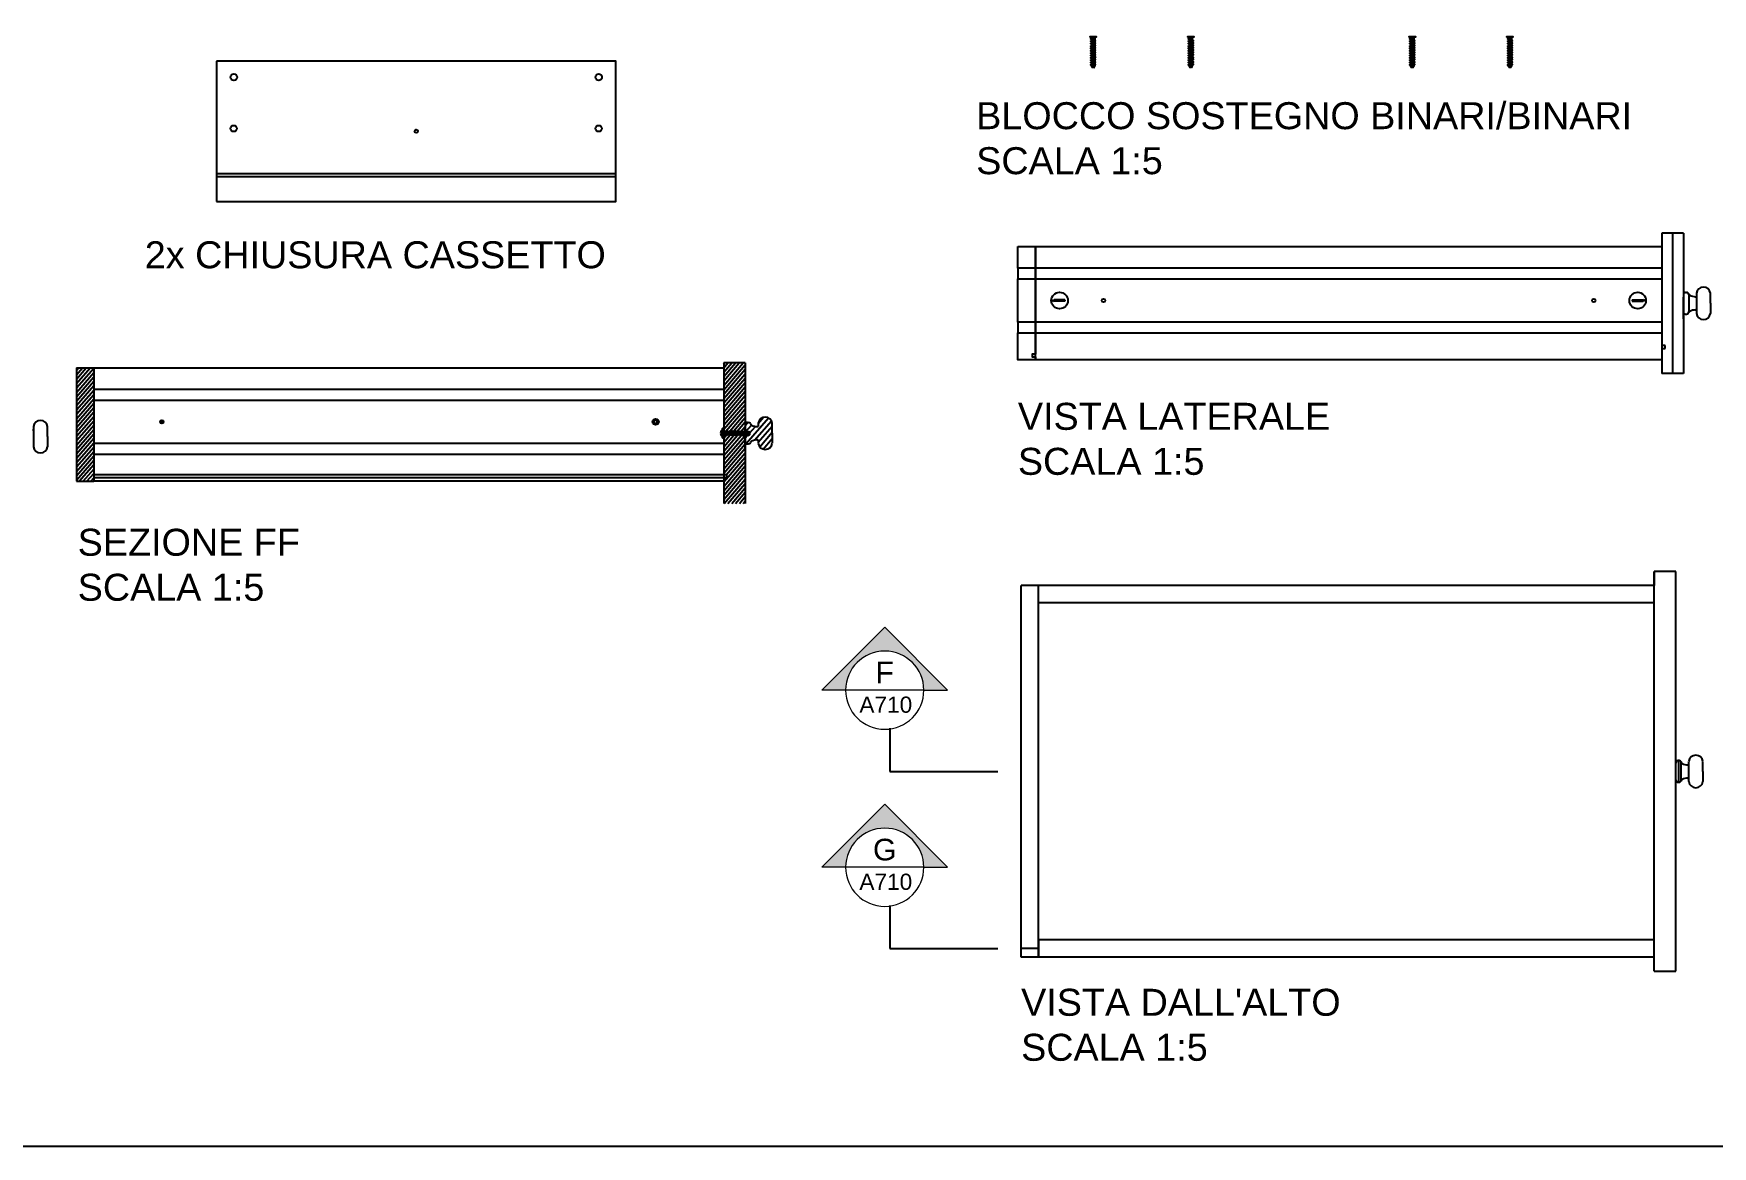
# Model space of a CAD drawing. Header units: millimetres. Extents: x 233 to 6102, y 2 to 2508.
# Drawn here: x 4951.2 to 5106.6, y 1908.1 to 2011.2 of the extents above; entities that cross this region are included whole.
import ezdxf
from ezdxf.enums import TextEntityAlignment as Align

# ---------------------------------------------------------------- set-up
doc = ezdxf.new("R2010")
doc.units = ezdxf.units.MM
doc.layers.add('A-ANNO-SYMB', color=202, linetype='Continuous', lineweight=18)
for name, color, linetype in [('ALTRE LINEE', 70, 'Continuous'), ('G-ANNO-GEOMETRY', 7, 'Continuous'), ('G-ANNO-SYSTEM', 7, 'Continuous'), ('SIMBOLI', 201, 'Continuous'), ('Viti', 3, 'Continuous')]:
    doc.layers.add(name, color=color, linetype=linetype)
doc.styles.add('ARIAL', font='arial.ttf')
doc.styles.get("Standard").update_dxf_attribs({"font": 'arial.ttf'})
pattern_1 = [(229, (4380.44268, 2117.6533), (0.20128105, -0.17497094), [])]

# ---------------------------------------------------------------- blocks, each defined once
blk = doc.blocks.new('SYMBOL')
at = {"layer": 'A-ANNO-SYMB', "linetype": 'Continuous', "lineweight": 20}
h = blk.add_hatch(color=256, dxfattribs=at)
h.dxf.hatch_style = 1
h.paths.add_polyline_path([(11.2063, 4.9481), (11.316, 4.9481, -1), (11.678, 4.9481), (11.7877, 4.9481), (11.497, 5.2405)])
at = {"linetype": 'Continuous', "lineweight": 20}
blk.add_line((11.316, 4.9481), (11.678, 4.9481), dxfattribs=at)
at = {"layer": 'A-ANNO-SYMB', "linetype": 'Continuous', "lineweight": 20}
for p, q in [((11.2063, 4.9481), (11.497, 5.2405)), ((11.7877, 4.9481), (11.497, 5.2405)), ((11.316, 4.9481), (11.2063, 4.9481)), ((11.678, 4.9481), (11.7877, 4.9481))]:
    blk.add_line(p, q, dxfattribs=at)
blk.add_circle((11.497, 4.9481), 0.181, dxfattribs=at)
for tag, p in [('TAVOLA', (11.497, 5.08)), ('SEZIONE', (11.497, 4.9181))]:
    blk.add_attdef(tag, text='', height=0.1, dxfattribs=at).set_placement(p, align=Align.TOP_CENTER)

msp = doc.modelspace()

# ---------------------------------------------------------------- hatches: boundary and pattern name
at = {"layer": 'ALTRE LINEE'}
h = msp.add_hatch(dxfattribs=at)
h.set_pattern_fill('ANSI31', color=256, scale=0.084, angle=184)
h.set_pattern_definition(pattern_1)
h.paths.add_polyline_path([(5017.1, 1980.68), (5015.1, 1980.68), (5015.1, 1974.36), (5015.14, 1974.33), (5015.16, 1974.38), (5015.21, 1974.33), (5015.23, 1974.38), (5015.28, 1974.33), (5015.3, 1974.38), (5015.35, 1974.33), (5015.37, 1974.38), (5015.42, 1974.33), (5015.44, 1974.38), (5015.49, 1974.33), (5015.51, 1974.38), (5015.56, 1974.33), (5015.58, 1974.38), (5015.63, 1974.33), (5015.65, 1974.38), (5015.7, 1974.33), (5015.72, 1974.38), (5015.77, 1974.33), (5015.79, 1974.38), (5015.84, 1974.33), (5015.86, 1974.38), (5015.91, 1974.33), (5015.93, 1974.38), (5015.98, 1974.33), (5016, 1974.38), (5016.05, 1974.32), (5016.07, 1974.37), (5016.12, 1974.32), (5016.14, 1974.37), (5016.19, 1974.32), (5016.21, 1974.37), (5016.26, 1974.32), (5016.28, 1974.37), (5016.33, 1974.32), (5016.35, 1974.37), (5016.4, 1974.32), (5016.42, 1974.37), (5016.47, 1974.32), (5016.49, 1974.37), (5016.54, 1974.32), (5016.56, 1974.37), (5016.61, 1974.32), (5016.63, 1974.36), (5016.68, 1974.31), (5016.7, 1974.36), (5016.75, 1974.31), (5016.77, 1974.36), (5016.82, 1974.31), (5016.84, 1974.36), (5016.89, 1974.31), (5016.91, 1974.36), (5016.96, 1974.31), (5016.98, 1974.36), (5017.03, 1974.31), (5017.05, 1974.36), (5017.1, 1974.31), (5017.1, 1974.32)])
h.paths.add_polyline_path([(5017.1, 1973.96), (5017.05, 1974.01), (5017.03, 1973.96), (5016.98, 1974.01), (5016.96, 1973.96), (5016.91, 1974.01), (5016.89, 1973.96), (5016.84, 1974.01), (5016.82, 1973.96), (5016.77, 1974.01), (5016.75, 1973.96), (5016.7, 1974.01), (5016.68, 1973.96), (5016.63, 1974.02), (5016.61, 1973.97), (5016.56, 1974.02), (5016.54, 1973.97), (5016.49, 1974.02), (5016.47, 1973.97), (5016.42, 1974.02), (5016.4, 1973.97), (5016.35, 1974.02), (5016.33, 1973.97), (5016.28, 1974.02), (5016.26, 1973.97), (5016.21, 1974.02), (5016.19, 1973.97), (5016.14, 1974.02), (5016.12, 1973.97), (5016.07, 1974.02), (5016.05, 1973.98), (5016, 1974.03), (5015.98, 1973.98), (5015.93, 1974.03), (5015.91, 1973.98), (5015.86, 1974.03), (5015.84, 1973.98), (5015.79, 1974.03), (5015.77, 1973.98), (5015.72, 1974.03), (5015.7, 1973.98), (5015.65, 1974.03), (5015.63, 1973.98), (5015.58, 1974.03), (5015.56, 1973.98), (5015.51, 1974.03), (5015.49, 1973.98), (5015.44, 1974.03), (5015.42, 1973.98), (5015.37, 1974.03), (5015.35, 1973.98), (5015.3, 1974.03), (5015.28, 1973.98), (5015.23, 1974.03), (5015.21, 1973.98), (5015.16, 1974.03), (5015.14, 1973.98), (5015.1, 1974.02), (5015.1, 1970.33), (5015.4, 1970.33), (5015.4, 1970.03), (5015.1, 1970.03), (5015.1, 1969.73), (5015.1, 1967.68), (5017.1, 1967.68)])
h = msp.add_hatch(dxfattribs=at)
h.set_pattern_fill('ANSI31', color=256, scale=0.084, angle=184)
h.set_pattern_definition(pattern_1)
h.paths.add_polyline_path([(4955.17, 1969.73), (4956.77, 1969.73), (4956.77, 1980.23), (4955.17, 1980.23)])
h = msp.add_hatch(dxfattribs=at)
h.set_pattern_fill('ANSI31', color=256, scale=0.12, angle=184)
h.set_pattern_definition([(229, (4380.44268, 2117.6533), (0.28754435, -0.2499585), [])])
h.paths.add_polyline_path([(5019.6, 1975.11, 0.866667), (5018.3, 1975.11), (5018.3, 1974.79), (5018.22, 1974.79, -0.131767), (5017.68, 1974.92, -0.18996), (5017.59, 1975.04, 0.32497), (5017.4, 1975.18), (5017.3, 1975.18, 0.414214), (5017.1, 1974.98), (5017.1, 1974.32), (5017.12, 1974.36), (5017.17, 1974.31), (5017.19, 1974.36), (5017.24, 1974.31), (5017.26, 1974.36), (5017.31, 1974.31), (5017.33, 1974.36), (5017.38, 1974.31), (5017.4, 1974.36), (5017.45, 1974.31), (5017.48, 1974.31, -0.414214), (5017.5, 1974.28), (5017.5, 1974.03, -0.414214), (5017.48, 1974.01), (5017.47, 1974.01), (5017.45, 1973.96), (5017.4, 1974.01), (5017.38, 1973.96), (5017.33, 1974.01), (5017.31, 1973.96), (5017.26, 1974.01), (5017.24, 1973.96), (5017.19, 1974.01), (5017.17, 1973.96), (5017.12, 1974.01), (5017.1, 1973.96), (5017.1, 1973.38, 0.414214), (5017.3, 1973.18), (5017.4, 1973.18, 0.32497), (5017.59, 1973.31, -0.18996), (5017.68, 1973.43, -0.131767), (5018.22, 1973.56), (5018.3, 1973.56), (5018.3, 1973.24, 0.866667), (5019.6, 1973.24), (5019.6, 1974.18)])

# ---------------------------------------------------------------- linework, layer by layer
for p, q in [((4968.13, 2008.64), (4968.13, 1995.64)), ((4968.13, 1998.24), (5005.13, 1998.24)), ((4968.13, 1997.94), (5005.13, 1997.94)), ((5043.96, 1991.46), (5045.57, 1991.46)), ((5043.96, 1989.46), (5043.96, 1991.46)), ((5043.96, 1991.46), (5101.96, 1991.46)), ((5101.96, 1992.71), (5101.96, 1982.31)), ((5103.96, 1992.71), (5101.96, 1992.71)), ((5101.96, 1991.46), (5101.96, 1980.96)), ((5103.96, 1992.71), (5103.96, 1979.71)), ((5042.35, 1989.46), (5042.35, 1988.46)), ((5101.96, 1989.46), (5043.96, 1989.46)), ((5043.96, 1989.46), (5043.96, 1988.46)), ((5043.96, 1984.46), (5043.96, 1988.46)), ((5043.96, 1988.46), (5101.96, 1988.46)), ((5103.96, 1984.77), (5103.96, 1986.77)), ((5104.16, 1987.21), (5104.26, 1987.21)), ((5104.46, 1987.01), (5104.46, 1985.41)), ((5105.05, 1986.82), (5105.16, 1986.82)), ((5105.16, 1987.14), (5105.16, 1985.27)), ((5106.46, 1986.21), (5106.46, 1987.14)), ((5104.16, 1985.21), (5104.26, 1985.21)), ((5105.05, 1985.59), (5105.16, 1985.59)), ((5106.46, 1986.21), (5106.46, 1985.27)), ((5042.35, 1984.46), (5042.35, 1983.46)), ((5101.96, 1984.46), (5043.96, 1984.46)), ((5043.96, 1984.46), (5043.96, 1982.97)), ((5043.96, 1980.96), (5043.96, 1983.46)), ((5043.96, 1983.46), (5101.96, 1983.46)), ((5102.26, 1982.31), (5101.96, 1982.31)), ((5101.96, 1982.01), (5101.96, 1979.71)), ((5101.96, 1982.01), (5102.26, 1982.01)), ((5102.26, 1982.01), (5102.26, 1982.31)), ((5015.1, 1980.68), (5015.1, 1969.73)), ((5017.1, 1980.68), (5015.1, 1980.68)), ((5017.1, 1980.68), (5017.1, 1974.32)), ((5045.57, 1980.96), (5043.96, 1980.96)), ((5101.96, 1980.96), (5045.57, 1980.96)), ((4955.17, 1980.23), (5015.1, 1980.23)), ((4955.17, 1980.23), (4955.17, 1969.73)), ((4956.77, 1980.23), (4956.77, 1969.73)), ((5103.96, 1979.71), (5101.96, 1979.71)), ((5015.1, 1978.23), (4956.78, 1978.23)), ((4956.78, 1977.23), (5015.1, 1977.23)), ((4951.09, 1974.48), (4951.2, 1974.48)), ((4951.2, 1974.8), (4951.2, 1972.93)), ((4952.5, 1973.87), (4952.5, 1974.8)), ((5017.1, 1974.32), (5017.1, 1974.74)), ((5017.3, 1975.18), (5017.4, 1975.18)), ((5018.18, 1974.79), (5018.3, 1974.79)), ((5018.3, 1975.11), (5018.3, 1974.79)), ((5019.6, 1974.18), (5019.6, 1975.11)), ((5019.6, 1974.18), (5019.6, 1973.24)), ((4952.5, 1973.87), (4952.5, 1972.93)), ((5015.1, 1973.23), (4956.78, 1973.23)), ((5017.1, 1972.74), (5017.1, 1973.96)), ((5017.1, 1973.96), (5017.1, 1967.68)), ((5017.3, 1973.18), (5017.4, 1973.18)), ((5018.18, 1973.56), (5018.3, 1973.56)), ((5018.3, 1973.56), (5018.3, 1973.24)), ((4956.78, 1972.23), (5015.1, 1972.23)), ((4955.17, 1969.73), (4956.77, 1969.73)), ((5015.4, 1970.33), (4956.77, 1970.33)), ((5015.4, 1970.03), (4956.77, 1970.03)), ((5015.1, 1969.73), (4956.77, 1969.73)), ((5015.1, 1970.03), (5015.4, 1970.03)), ((5015.1, 1969.73), (5015.1, 1967.68)), ((5015.4, 1970.03), (5015.4, 1970.33)), ((5103.26, 1961.36), (5101.26, 1961.36)), ((5101.26, 1924.36), (5101.26, 1961.36)), ((5101.26, 1961.36), (5101.26, 1960.06)), ((5103.26, 1924.36), (5103.26, 1961.36)), ((5042.65, 1925.66), (5042.65, 1960.06)), ((5101.26, 1960.06), (5042.65, 1960.06)), ((5044.25, 1925.66), (5044.25, 1960.06)), ((5101.26, 1958.46), (5044.25, 1958.46)), ((5103.56, 1943.86), (5103.46, 1943.86)), ((5103.46, 1943.86), (5103.56, 1943.86)), ((5103.51, 1943.86), (5103.51, 1941.86)), ((5103.76, 1942.06), (5103.76, 1943.66)), ((5104.34, 1943.47), (5104.46, 1943.47)), ((5104.46, 1941.92), (5104.46, 1943.79)), ((5105.76, 1942.86), (5105.76, 1943.79)), ((5103.46, 1941.86), (5103.56, 1941.86)), ((5104.34, 1942.24), (5104.46, 1942.24)), ((5105.76, 1942.86), (5105.76, 1941.92)), ((5101.26, 1927.26), (5044.25, 1927.26)), ((5101.26, 1925.66), (5042.65, 1925.66)), ((5101.26, 1924.36), (5103.26, 1924.36))]:
    msp.add_line(p, q, dxfattribs=at)
at = {"layer": 'ALTRE LINEE', "lineweight": -3}
for p, q in [((5102.96, 1992.71), (5102.96, 1979.71)), ((5044.25, 1926.46), (5042.65, 1926.46)), ((5044.25, 1927.26), (5044.25, 1925.66))]:
    msp.add_line(p, q, dxfattribs=at)
at = {"layer": 'ALTRE LINEE'}
for points in [[(4968.13, 1995.64), (5005.13, 1995.64), (5005.13, 2008.64), (4968.13, 2008.64)], [(5042.35, 1991.46), (5043.96, 1991.46), (5043.96, 1981.5), (5043.66, 1981.5), (5043.66, 1981.26), (5043.96, 1981.26), (5043.96, 1980.96), (5042.35, 1980.96), (5042.35, 1983.46), (5043.96, 1983.46), (5043.96, 1984.46), (5042.35, 1984.46), (5042.35, 1988.46), (5043.96, 1988.46), (5043.96, 1989.46), (5042.35, 1989.46), (5042.35, 1991.46)]]:
    msp.add_lwpolyline(points, dxfattribs=at)
for centre in [(5050.27, 1986.46), (5095.66, 1986.46)]:
    msp.add_circle(centre, 0.161, dxfattribs=at)
for centre, radius, start, end in [((5104.16, 1987.01), 0.2, 90, 180), ((5104.26, 1987.01), 0.2, 0, 90), ((5104.64, 1987.13), 0.2, 197.9896, 241.0125), ((5105.07, 1987.89), 1.07, 241.0125, 271.0383), ((5105.81, 1987.05), 0.657, 8.1712, 171.8288), ((5104.16, 1985.41), 0.2, 180, 270), ((5104.26, 1985.41), 0.2, 270, 0), ((5104.64, 1985.28), 0.2, 118.9875, 162.0104), ((5105.07, 1984.52), 1.07, 88.9617, 118.9875), ((5105.81, 1985.36), 0.657, 188.1712, 351.8288), ((5018.95, 1975.02), 0.657, 8.1712, 171.8288), ((4951.85, 1974.71), 0.657, 8.1712, 171.8288), ((5017.3, 1974.98), 0.2, 90, 180), ((5017.4, 1974.98), 0.2, 17.9896, 90), ((5017.78, 1975.1), 0.2, 197.9896, 241.0125), ((5018.2, 1975.86), 1.07, 241.0125, 271.0383), ((4951.85, 1973.02), 0.657, 188.1712, 351.8288), ((5017.3, 1973.38), 0.2, 180, 270), ((5017.4, 1973.38), 0.2, 270, 342.0104), ((5017.78, 1973.25), 0.2, 118.9875, 162.0104), ((5018.2, 1972.49), 1.07, 88.9617, 118.9875), ((5018.95, 1973.33), 0.657, 188.1712, 351.8288), ((5103.46, 1943.66), 0.2, 90, 180), ((5103.56, 1943.66), 0.2, 0, 90), ((5103.94, 1943.78), 0.2, 197.9896, 241.0125), ((5104.36, 1944.54), 1.07, 241.0125, 271.0383), ((5105.11, 1943.7), 0.657, 8.1712, 171.8288), ((5103.46, 1942.06), 0.2, 180, 270), ((5103.56, 1942.06), 0.2, 270, 0), ((5103.94, 1941.93), 0.2, 118.9875, 162.0104), ((5104.36, 1941.17), 1.07, 88.9617, 118.9875), ((5105.11, 1942.01), 0.657, 188.1712, 351.8288)]:
    msp.add_arc(centre, radius, start, end, dxfattribs=at)
at = {"layer": 'G-ANNO-GEOMETRY'}
msp.add_lwpolyline([(4839.77, 2113.61), (5220.66, 2113.61), (5220.66, 1908.13), (4839.77, 1908.13)], close=True, dxfattribs=at)
at = {"layer": 'SIMBOLI'}
for p, q in [((5030.48, 1946.85), (5030.49, 1942.85)), ((5030.49, 1942.85), (5040.49, 1942.86)), ((5030.48, 1930.45), (5030.49, 1926.45)), ((5030.49, 1926.45), (5040.49, 1926.46))]:
    msp.add_line(p, q, dxfattribs=at)
at = {"layer": 'Viti'}
for p, q in [((5049.15, 2010.78), (5049.15, 2010.69)), ((5049.15, 2010.59), (5049.15, 2010.47)), ((5049.15, 2010.38), (5049.15, 2010.25)), ((5049.15, 2010.16), (5049.15, 2010.03)), ((5049.15, 2009.94), (5049.15, 2009.82)), ((5049.45, 2010.78), (5049.45, 2010.61)), ((5049.45, 2010.51), (5049.45, 2010.39)), ((5049.45, 2010.39), (5049.45, 2008.33)), ((5058.19, 2010.78), (5058.19, 2010.69)), ((5058.19, 2010.59), (5058.19, 2010.47)), ((5058.19, 2010.38), (5058.19, 2010.25)), ((5058.19, 2010.16), (5058.19, 2010.03)), ((5058.19, 2009.94), (5058.19, 2009.82)), ((5058.49, 2010.78), (5058.49, 2010.61)), ((5058.49, 2010.51), (5058.49, 2010.39)), ((5058.49, 2010.39), (5058.49, 2008.33)), ((5078.7, 2010.78), (5078.7, 2010.69)), ((5078.7, 2010.59), (5078.7, 2010.47)), ((5078.7, 2010.38), (5078.7, 2010.25)), ((5078.7, 2010.16), (5078.7, 2010.03)), ((5078.7, 2009.94), (5078.7, 2009.82)), ((5079, 2010.78), (5079, 2010.61)), ((5079, 2010.51), (5079, 2010.39)), ((5079, 2010.39), (5079, 2008.33)), ((5087.75, 2010.78), (5087.75, 2010.69)), ((5087.75, 2010.59), (5087.75, 2010.47)), ((5087.75, 2010.38), (5087.75, 2010.25)), ((5087.75, 2010.16), (5087.75, 2010.03)), ((5087.75, 2009.94), (5087.75, 2009.82)), ((5088.05, 2010.78), (5088.05, 2010.61)), ((5088.05, 2010.51), (5088.05, 2010.39)), ((5088.05, 2010.39), (5088.05, 2008.33)), ((5049.15, 2009.72), (5049.15, 2009.6)), ((5049.15, 2009.5), (5049.15, 2009.38)), ((5049.15, 2009.28), (5049.15, 2009.16)), ((5049.15, 2009.07), (5049.15, 2008.94)), ((5049.15, 2008.85), (5049.15, 2008.72)), ((5049.15, 2008.63), (5049.15, 2008.51)), ((5049.15, 2008.41), (5049.15, 2008.29)), ((5049.45, 2008.33), (5049.45, 2008.17)), ((5058.19, 2009.72), (5058.19, 2009.6)), ((5058.19, 2009.5), (5058.19, 2009.38)), ((5058.19, 2009.28), (5058.19, 2009.16)), ((5058.19, 2009.07), (5058.19, 2008.94)), ((5058.19, 2008.85), (5058.19, 2008.72)), ((5058.19, 2008.63), (5058.19, 2008.51)), ((5058.19, 2008.41), (5058.19, 2008.29)), ((5058.49, 2008.33), (5058.49, 2008.17)), ((5078.7, 2009.72), (5078.7, 2009.6)), ((5078.7, 2009.5), (5078.7, 2009.38)), ((5078.7, 2009.28), (5078.7, 2009.16)), ((5078.7, 2009.07), (5078.7, 2008.94)), ((5078.7, 2008.85), (5078.7, 2008.72)), ((5078.7, 2008.63), (5078.7, 2008.51)), ((5078.7, 2008.41), (5078.7, 2008.29)), ((5079, 2008.33), (5079, 2008.17)), ((5087.75, 2009.72), (5087.75, 2009.6)), ((5087.75, 2009.5), (5087.75, 2009.38)), ((5087.75, 2009.28), (5087.75, 2009.16)), ((5087.75, 2009.07), (5087.75, 2008.94)), ((5087.75, 2008.85), (5087.75, 2008.72)), ((5087.75, 2008.63), (5087.75, 2008.51)), ((5087.75, 2008.41), (5087.75, 2008.29)), ((5088.05, 2008.33), (5088.05, 2008.17)), ((5049.15, 2008.29), (5049.15, 2008.17)), ((5049.15, 2008.17), (5049.15, 2008.13)), ((5049.21, 2008.06), (5049.39, 2008.06)), ((5049.45, 2008.13), (5049.45, 2008.17)), ((5058.19, 2008.29), (5058.19, 2008.17)), ((5058.19, 2008.17), (5058.19, 2008.13)), ((5058.25, 2008.06), (5058.43, 2008.06)), ((5058.49, 2008.13), (5058.49, 2008.17)), ((5078.7, 2008.29), (5078.7, 2008.17)), ((5078.7, 2008.17), (5078.7, 2008.13)), ((5078.76, 2008.06), (5078.94, 2008.06)), ((5079, 2008.13), (5079, 2008.17)), ((5087.75, 2008.29), (5087.75, 2008.17)), ((5087.75, 2008.17), (5087.75, 2008.13)), ((5087.81, 2008.06), (5087.99, 2008.06)), ((5088.05, 2008.13), (5088.05, 2008.17)), ((5045.5, 1986.46), (5045.66, 1986.52)), ((5045.5, 1986.46), (5045.66, 1986.4)), ((5045.66, 1986.52), (5045.66, 1986.4)), ((5046.7, 1986.52), (5045.7, 1986.52)), ((5046.2, 1986.52), (5045.7, 1986.52)), ((5045.7, 1986.52), (5045.7, 1986.4)), ((5046.7, 1986.4), (5045.7, 1986.4)), ((5046.7, 1986.52), (5046.7, 1986.4)), ((5099.23, 1986.52), (5100.23, 1986.52)), ((5099.23, 1986.52), (5099.23, 1986.4)), ((5099.23, 1986.4), (5100.23, 1986.4)), ((5099.73, 1986.52), (5100.23, 1986.52)), ((5100.23, 1986.52), (5100.23, 1986.4)), ((5100.26, 1986.52), (5100.26, 1986.4)), ((5100.43, 1986.46), (5100.26, 1986.52)), ((5100.43, 1986.46), (5100.26, 1986.4)), ((5008.59, 1975.29), (5008.59, 1975.17)), ((5008.74, 1975.29), (5008.59, 1975.29)), ((5008.74, 1975.17), (5008.59, 1975.17)), ((5008.74, 1975.29), (5008.74, 1975.44)), ((5008.74, 1975.44), (5008.86, 1975.44)), ((5008.74, 1975.02), (5008.74, 1975.17)), ((5008.74, 1975.02), (5008.86, 1975.02)), ((5008.86, 1975.29), (5008.86, 1975.44)), ((5008.86, 1975.29), (5009.01, 1975.29)), ((5008.86, 1975.02), (5008.86, 1975.17)), ((5008.86, 1975.17), (5009.01, 1975.17)), ((5009.01, 1975.29), (5009.01, 1975.17)), ((5014.8, 1974.21), (5014.94, 1974.21)), ((5014.8, 1974.15), (5014.94, 1974.15)), ((5014.94, 1974.21), (5014.94, 1974.15)), ((5015.14, 1974.33), (5015.1, 1974.36)), ((5015.16, 1974.38), (5015.14, 1974.33)), ((5015.16, 1974.03), (5015.14, 1974.33)), ((5015.21, 1974.33), (5015.16, 1974.38)), ((5015.23, 1974.38), (5015.21, 1974.33)), ((5015.23, 1974.03), (5015.21, 1974.33)), ((5015.28, 1974.33), (5015.23, 1974.38)), ((5015.3, 1974.38), (5015.28, 1974.33)), ((5015.3, 1974.03), (5015.28, 1974.33)), ((5015.35, 1974.33), (5015.3, 1974.38)), ((5015.37, 1974.38), (5015.35, 1974.33)), ((5015.37, 1974.03), (5015.35, 1974.33)), ((5015.42, 1974.33), (5015.37, 1974.38)), ((5015.44, 1974.38), (5015.42, 1974.33)), ((5015.44, 1974.03), (5015.42, 1974.33)), ((5015.49, 1974.33), (5015.44, 1974.38)), ((5015.51, 1974.38), (5015.49, 1974.33)), ((5015.51, 1974.03), (5015.49, 1974.33)), ((5015.56, 1974.33), (5015.51, 1974.38)), ((5015.58, 1974.38), (5015.56, 1974.33)), ((5015.58, 1974.03), (5015.56, 1974.33)), ((5015.63, 1974.33), (5015.58, 1974.38)), ((5015.65, 1974.38), (5015.63, 1974.33)), ((5015.65, 1974.03), (5015.63, 1974.33)), ((5015.7, 1974.33), (5015.65, 1974.38)), ((5015.72, 1974.38), (5015.7, 1974.33)), ((5015.72, 1974.03), (5015.7, 1974.33)), ((5015.77, 1974.33), (5015.72, 1974.38)), ((5015.79, 1974.38), (5015.77, 1974.33)), ((5015.79, 1974.03), (5015.77, 1974.33)), ((5015.84, 1974.33), (5015.79, 1974.38)), ((5015.86, 1974.38), (5015.84, 1974.33)), ((5015.86, 1974.03), (5015.84, 1974.33)), ((5015.91, 1974.33), (5015.86, 1974.38)), ((5015.93, 1974.38), (5015.91, 1974.33)), ((5015.93, 1974.03), (5015.91, 1974.33)), ((5015.98, 1974.33), (5015.93, 1974.38)), ((5016, 1974.38), (5015.98, 1974.33)), ((5016, 1974.03), (5015.98, 1974.33)), ((5016.05, 1974.33), (5016, 1974.38)), ((5016.07, 1974.37), (5016.05, 1974.32)), ((5016.07, 1974.03), (5016.05, 1974.33)), ((5016.12, 1974.32), (5016.07, 1974.37)), ((5016.14, 1974.37), (5016.12, 1974.32)), ((5016.14, 1974.02), (5016.12, 1974.32)), ((5016.19, 1974.32), (5016.14, 1974.37)), ((5016.21, 1974.37), (5016.19, 1974.32)), ((5016.21, 1974.02), (5016.19, 1974.32)), ((5016.26, 1974.32), (5016.21, 1974.37)), ((5016.26, 1974.32), (5016.28, 1974.37)), ((5016.28, 1974.02), (5016.26, 1974.32)), ((5016.33, 1974.32), (5016.28, 1974.37)), ((5016.35, 1974.37), (5016.33, 1974.32)), ((5016.35, 1974.02), (5016.33, 1974.32)), ((5016.4, 1974.32), (5016.35, 1974.37)), ((5016.42, 1974.37), (5016.4, 1974.32)), ((5016.42, 1974.02), (5016.4, 1974.32)), ((5016.47, 1974.32), (5016.42, 1974.37)), ((5016.49, 1974.37), (5016.47, 1974.32)), ((5016.49, 1974.02), (5016.47, 1974.32)), ((5016.54, 1974.32), (5016.49, 1974.37)), ((5016.56, 1974.37), (5016.54, 1974.32)), ((5016.56, 1974.02), (5016.54, 1974.32)), ((5016.61, 1974.32), (5016.56, 1974.37)), ((5016.63, 1974.36), (5016.61, 1974.31)), ((5016.63, 1974.02), (5016.61, 1974.32)), ((5016.68, 1974.31), (5016.63, 1974.36)), ((5016.7, 1974.36), (5016.68, 1974.31)), ((5016.7, 1974.01), (5016.68, 1974.31)), ((5016.75, 1974.31), (5016.7, 1974.36)), ((5016.77, 1974.36), (5016.75, 1974.31)), ((5016.77, 1974.01), (5016.75, 1974.31)), ((5016.82, 1974.31), (5016.77, 1974.36)), ((5016.84, 1974.36), (5016.82, 1974.31)), ((5016.84, 1974.01), (5016.82, 1974.31)), ((5016.89, 1974.31), (5016.84, 1974.36)), ((5016.91, 1974.36), (5016.89, 1974.31)), ((5016.91, 1974.01), (5016.89, 1974.31)), ((5016.96, 1974.31), (5016.91, 1974.36)), ((5016.98, 1974.36), (5016.96, 1974.31)), ((5016.98, 1974.01), (5016.96, 1974.31)), ((5017.03, 1974.31), (5016.98, 1974.36)), ((5017.05, 1974.36), (5017.03, 1974.31)), ((5017.05, 1974.01), (5017.03, 1974.31)), ((5017.1, 1974.31), (5017.05, 1974.36)), ((5017.1, 1974.31), (5017.12, 1974.36)), ((5017.12, 1974.01), (5017.1, 1974.31)), ((5017.17, 1974.31), (5017.12, 1974.36)), ((5017.19, 1974.36), (5017.17, 1974.31)), ((5017.19, 1974.01), (5017.17, 1974.31)), ((5017.24, 1974.31), (5017.19, 1974.36)), ((5017.26, 1974.36), (5017.24, 1974.31)), ((5017.26, 1974.01), (5017.24, 1974.31)), ((5017.31, 1974.31), (5017.26, 1974.36)), ((5017.33, 1974.36), (5017.31, 1974.31)), ((5017.33, 1974.01), (5017.31, 1974.31)), ((5017.38, 1974.31), (5017.33, 1974.36)), ((5017.4, 1974.36), (5017.38, 1974.31)), ((5017.4, 1974.01), (5017.38, 1974.31)), ((5017.45, 1974.31), (5017.4, 1974.36)), ((5017.45, 1974.31), (5017.48, 1974.31)), ((5017.47, 1974.01), (5017.45, 1974.31)), ((5017.5, 1974.28), (5017.5, 1974.03)), ((5015.1, 1974.02), (5015.14, 1973.98)), ((5015.14, 1973.98), (5015.16, 1974.03)), ((5015.16, 1974.03), (5015.21, 1973.98)), ((5015.21, 1973.98), (5015.23, 1974.03)), ((5015.23, 1974.03), (5015.28, 1973.98)), ((5015.28, 1973.98), (5015.3, 1974.03)), ((5015.3, 1974.03), (5015.35, 1973.98)), ((5015.35, 1973.98), (5015.37, 1974.03)), ((5015.37, 1974.03), (5015.42, 1973.98)), ((5015.42, 1973.98), (5015.44, 1974.03)), ((5015.44, 1974.03), (5015.49, 1973.98)), ((5015.49, 1973.98), (5015.51, 1974.03)), ((5015.51, 1974.03), (5015.56, 1973.98)), ((5015.56, 1973.98), (5015.58, 1974.03)), ((5015.58, 1974.03), (5015.63, 1973.98)), ((5015.63, 1973.98), (5015.65, 1974.03)), ((5015.65, 1974.03), (5015.7, 1973.98)), ((5015.7, 1973.98), (5015.72, 1974.03)), ((5015.72, 1974.03), (5015.77, 1973.98)), ((5015.77, 1973.98), (5015.79, 1974.03)), ((5015.79, 1974.03), (5015.84, 1973.98)), ((5015.84, 1973.98), (5015.86, 1974.03)), ((5015.86, 1974.03), (5015.91, 1973.98)), ((5015.91, 1973.98), (5015.93, 1974.03)), ((5015.93, 1974.03), (5015.98, 1973.98)), ((5015.98, 1973.98), (5016, 1974.03)), ((5016, 1974.03), (5016.05, 1973.98)), ((5016.05, 1973.98), (5016.07, 1974.03)), ((5016.07, 1974.02), (5016.12, 1973.97)), ((5016.12, 1973.97), (5016.14, 1974.02)), ((5016.14, 1974.02), (5016.19, 1973.97)), ((5016.19, 1973.97), (5016.21, 1974.02)), ((5016.21, 1974.02), (5016.26, 1973.97)), ((5016.26, 1973.97), (5016.28, 1974.02)), ((5016.28, 1974.02), (5016.33, 1973.97)), ((5016.33, 1973.97), (5016.35, 1974.02)), ((5016.35, 1974.02), (5016.4, 1973.97)), ((5016.4, 1973.97), (5016.42, 1974.02)), ((5016.42, 1974.02), (5016.47, 1973.97)), ((5016.47, 1973.97), (5016.49, 1974.02)), ((5016.49, 1974.02), (5016.54, 1973.97)), ((5016.54, 1973.97), (5016.56, 1974.02)), ((5016.56, 1974.02), (5016.61, 1973.97)), ((5016.61, 1973.97), (5016.63, 1974.02)), ((5016.63, 1974.01), (5016.68, 1973.96)), ((5016.68, 1973.96), (5016.7, 1974.01)), ((5016.7, 1974.01), (5016.75, 1973.96)), ((5016.75, 1973.96), (5016.77, 1974.01)), ((5016.77, 1974.01), (5016.82, 1973.96)), ((5016.82, 1973.96), (5016.84, 1974.01)), ((5016.84, 1974.01), (5016.89, 1973.96)), ((5016.89, 1973.96), (5016.91, 1974.01)), ((5016.91, 1974.01), (5016.96, 1973.96)), ((5016.96, 1973.96), (5016.98, 1974.01)), ((5016.98, 1974.01), (5017.03, 1973.96)), ((5017.03, 1973.96), (5017.05, 1974.01)), ((5017.05, 1974.01), (5017.1, 1973.96)), ((5017.1, 1973.96), (5017.12, 1974.01)), ((5017.12, 1974.01), (5017.17, 1973.96)), ((5017.17, 1973.96), (5017.19, 1974.01)), ((5017.19, 1974.01), (5017.24, 1973.96)), ((5017.24, 1973.96), (5017.26, 1974.01)), ((5017.26, 1974.01), (5017.31, 1973.96)), ((5017.31, 1973.96), (5017.33, 1974.01)), ((5017.33, 1974.01), (5017.38, 1973.96)), ((5017.38, 1973.96), (5017.4, 1974.01)), ((5017.4, 1974.01), (5017.45, 1973.96)), ((5017.45, 1973.96), (5017.47, 1974.01)), ((5017.48, 1974.01), (5017.47, 1974.01))]:
    msp.add_line(p, q, dxfattribs=at)
for points in [[(5049.02, 2010.86), (5049.02, 2010.9), (5049.58, 2010.9), (5049.58, 2010.86, -0.366728), (5049.02, 2010.86, -0.325022)], [(5058.06, 2010.86), (5058.06, 2010.9), (5058.63, 2010.9), (5058.63, 2010.86, -0.366728), (5058.06, 2010.86, -0.325022)], [(5078.57, 2010.86), (5078.57, 2010.9), (5079.14, 2010.9), (5079.14, 2010.86, -0.366728), (5078.57, 2010.86, -0.325022)], [(5087.62, 2010.86), (5087.62, 2010.9), (5088.18, 2010.9), (5088.18, 2010.86, -0.366728), (5087.62, 2010.86, -0.325022)]]:
    msp.add_lwpolyline(points, format="xyb", dxfattribs=at)
for points in [[(5049.06, 2010.69), (5049.15, 2010.59), (5049.45, 2010.51), (5049.54, 2010.51), (5049.06, 2010.69), (5049.15, 2010.69), (5049.45, 2010.61), (5049.54, 2010.51)], [(5049.06, 2010.47), (5049.15, 2010.38), (5049.45, 2010.3), (5049.54, 2010.3), (5049.06, 2010.47), (5049.15, 2010.47), (5049.45, 2010.39), (5049.54, 2010.3)], [(5049.06, 2010.25), (5049.15, 2010.16), (5049.45, 2010.08), (5049.54, 2010.08), (5049.06, 2010.25), (5049.15, 2010.25), (5049.45, 2010.17), (5049.54, 2010.08)], [(5049.06, 2010.03), (5049.15, 2009.94), (5049.45, 2009.86), (5049.54, 2009.86), (5049.06, 2010.03), (5049.15, 2010.03), (5049.45, 2009.95), (5049.54, 2009.86)], [(5058.1, 2010.69), (5058.19, 2010.59), (5058.49, 2010.51), (5058.59, 2010.51), (5058.1, 2010.69), (5058.19, 2010.69), (5058.49, 2010.61), (5058.59, 2010.51)], [(5058.1, 2010.47), (5058.19, 2010.38), (5058.49, 2010.3), (5058.59, 2010.3), (5058.1, 2010.47), (5058.19, 2010.47), (5058.49, 2010.39), (5058.59, 2010.3)], [(5058.1, 2010.25), (5058.19, 2010.16), (5058.49, 2010.08), (5058.59, 2010.08), (5058.1, 2010.25), (5058.19, 2010.25), (5058.49, 2010.17), (5058.59, 2010.08)], [(5058.1, 2010.03), (5058.19, 2009.94), (5058.49, 2009.86), (5058.59, 2009.86), (5058.1, 2010.03), (5058.19, 2010.03), (5058.49, 2009.95), (5058.59, 2009.86)], [(5078.61, 2010.69), (5078.7, 2010.59), (5079, 2010.51), (5079.09, 2010.51), (5078.61, 2010.69), (5078.7, 2010.69), (5079, 2010.61), (5079.09, 2010.51)], [(5078.61, 2010.47), (5078.7, 2010.38), (5079, 2010.3), (5079.09, 2010.3), (5078.61, 2010.47), (5078.7, 2010.47), (5079, 2010.39), (5079.09, 2010.3)], [(5078.61, 2010.25), (5078.7, 2010.16), (5079, 2010.08), (5079.09, 2010.08), (5078.61, 2010.25), (5078.7, 2010.25), (5079, 2010.17), (5079.09, 2010.08)], [(5078.61, 2010.03), (5078.7, 2009.94), (5079, 2009.86), (5079.09, 2009.86), (5078.61, 2010.03), (5078.7, 2010.03), (5079, 2009.95), (5079.09, 2009.86)], [(5087.66, 2010.69), (5087.75, 2010.59), (5088.05, 2010.51), (5088.14, 2010.51), (5087.66, 2010.69), (5087.75, 2010.69), (5088.05, 2010.61), (5088.14, 2010.51)], [(5087.66, 2010.47), (5087.75, 2010.38), (5088.05, 2010.3), (5088.14, 2010.3), (5087.66, 2010.47), (5087.75, 2010.47), (5088.05, 2010.39), (5088.14, 2010.3)], [(5087.66, 2010.25), (5087.75, 2010.16), (5088.05, 2010.08), (5088.14, 2010.08), (5087.66, 2010.25), (5087.75, 2010.25), (5088.05, 2010.17), (5088.14, 2010.08)], [(5087.66, 2010.03), (5087.75, 2009.94), (5088.05, 2009.86), (5088.14, 2009.86), (5087.66, 2010.03), (5087.75, 2010.03), (5088.05, 2009.95), (5088.14, 2009.86)], [(5049.06, 2009.82), (5049.15, 2009.72), (5049.45, 2009.64), (5049.54, 2009.64), (5049.06, 2009.82), (5049.15, 2009.82), (5049.45, 2009.74), (5049.54, 2009.64)], [(5049.06, 2009.6), (5049.15, 2009.5), (5049.45, 2009.42), (5049.54, 2009.42), (5049.06, 2009.6), (5049.15, 2009.6), (5049.45, 2009.52), (5049.54, 2009.42)], [(5049.06, 2009.38), (5049.15, 2009.28), (5049.45, 2009.2), (5049.54, 2009.2), (5049.06, 2009.38), (5049.15, 2009.38), (5049.45, 2009.3), (5049.54, 2009.2)], [(5049.06, 2009.16), (5049.15, 2009.07), (5049.45, 2008.98), (5049.54, 2008.98), (5049.06, 2009.16), (5049.15, 2009.16), (5049.45, 2009.08), (5049.54, 2008.98)], [(5049.06, 2008.94), (5049.15, 2008.85), (5049.45, 2008.77), (5049.54, 2008.77), (5049.06, 2008.94), (5049.15, 2008.94), (5049.45, 2008.86), (5049.54, 2008.77)], [(5049.06, 2008.72), (5049.15, 2008.63), (5049.45, 2008.55), (5049.54, 2008.55), (5049.06, 2008.72), (5049.15, 2008.72), (5049.45, 2008.64), (5049.54, 2008.55)], [(5049.06, 2008.51), (5049.15, 2008.41), (5049.45, 2008.33), (5049.54, 2008.33), (5049.06, 2008.51), (5049.15, 2008.51), (5049.45, 2008.42), (5049.54, 2008.33)], [(5058.1, 2009.82), (5058.19, 2009.72), (5058.49, 2009.64), (5058.59, 2009.64), (5058.1, 2009.82), (5058.19, 2009.82), (5058.49, 2009.74), (5058.59, 2009.64)], [(5058.1, 2009.6), (5058.19, 2009.5), (5058.49, 2009.42), (5058.59, 2009.42), (5058.1, 2009.6), (5058.19, 2009.6), (5058.49, 2009.52), (5058.59, 2009.42)], [(5058.1, 2009.38), (5058.19, 2009.28), (5058.49, 2009.2), (5058.59, 2009.2), (5058.1, 2009.38), (5058.19, 2009.38), (5058.49, 2009.3), (5058.59, 2009.2)], [(5058.1, 2009.16), (5058.19, 2009.07), (5058.49, 2008.98), (5058.59, 2008.98), (5058.1, 2009.16), (5058.19, 2009.16), (5058.49, 2009.08), (5058.59, 2008.98)], [(5058.1, 2008.94), (5058.19, 2008.85), (5058.49, 2008.77), (5058.59, 2008.77), (5058.1, 2008.94), (5058.19, 2008.94), (5058.49, 2008.86), (5058.59, 2008.77)], [(5058.1, 2008.72), (5058.19, 2008.63), (5058.49, 2008.55), (5058.59, 2008.55), (5058.1, 2008.72), (5058.19, 2008.72), (5058.49, 2008.64), (5058.59, 2008.55)], [(5058.1, 2008.51), (5058.19, 2008.41), (5058.49, 2008.33), (5058.59, 2008.33), (5058.1, 2008.51), (5058.19, 2008.51), (5058.49, 2008.42), (5058.59, 2008.33)], [(5078.61, 2009.82), (5078.7, 2009.72), (5079, 2009.64), (5079.09, 2009.64), (5078.61, 2009.82), (5078.7, 2009.82), (5079, 2009.74), (5079.09, 2009.64)], [(5078.61, 2009.6), (5078.7, 2009.5), (5079, 2009.42), (5079.09, 2009.42), (5078.61, 2009.6), (5078.7, 2009.6), (5079, 2009.52), (5079.09, 2009.42)], [(5078.61, 2009.38), (5078.7, 2009.28), (5079, 2009.2), (5079.09, 2009.2), (5078.61, 2009.38), (5078.7, 2009.38), (5079, 2009.3), (5079.09, 2009.2)], [(5078.61, 2009.16), (5078.7, 2009.07), (5079, 2008.98), (5079.09, 2008.98), (5078.61, 2009.16), (5078.7, 2009.16), (5079, 2009.08), (5079.09, 2008.98)], [(5078.61, 2008.94), (5078.7, 2008.85), (5079, 2008.77), (5079.09, 2008.77), (5078.61, 2008.94), (5078.7, 2008.94), (5079, 2008.86), (5079.09, 2008.77)], [(5078.61, 2008.72), (5078.7, 2008.63), (5079, 2008.55), (5079.09, 2008.55), (5078.61, 2008.72), (5078.7, 2008.72), (5079, 2008.64), (5079.09, 2008.55)], [(5078.61, 2008.51), (5078.7, 2008.41), (5079, 2008.33), (5079.09, 2008.33), (5078.61, 2008.51), (5078.7, 2008.51), (5079, 2008.42), (5079.09, 2008.33)], [(5087.66, 2009.82), (5087.75, 2009.72), (5088.05, 2009.64), (5088.14, 2009.64), (5087.66, 2009.82), (5087.75, 2009.82), (5088.05, 2009.74), (5088.14, 2009.64)], [(5087.66, 2009.6), (5087.75, 2009.5), (5088.05, 2009.42), (5088.14, 2009.42), (5087.66, 2009.6), (5087.75, 2009.6), (5088.05, 2009.52), (5088.14, 2009.42)], [(5087.66, 2009.38), (5087.75, 2009.28), (5088.05, 2009.2), (5088.14, 2009.2), (5087.66, 2009.38), (5087.75, 2009.38), (5088.05, 2009.3), (5088.14, 2009.2)], [(5087.66, 2009.16), (5087.75, 2009.07), (5088.05, 2008.98), (5088.14, 2008.98), (5087.66, 2009.16), (5087.75, 2009.16), (5088.05, 2009.08), (5088.14, 2008.98)], [(5087.66, 2008.94), (5087.75, 2008.85), (5088.05, 2008.77), (5088.14, 2008.77), (5087.66, 2008.94), (5087.75, 2008.94), (5088.05, 2008.86), (5088.14, 2008.77)], [(5087.66, 2008.72), (5087.75, 2008.63), (5088.05, 2008.55), (5088.14, 2008.55), (5087.66, 2008.72), (5087.75, 2008.72), (5088.05, 2008.64), (5088.14, 2008.55)], [(5087.66, 2008.51), (5087.75, 2008.41), (5088.05, 2008.33), (5088.14, 2008.33), (5087.66, 2008.51), (5087.75, 2008.51), (5088.05, 2008.42), (5088.14, 2008.33)], [(5049.06, 2008.29), (5049.18, 2008.18), (5049.22, 2008.17), (5049.37, 2008.17), (5049.06, 2008.29), (5049.15, 2008.29), (5049.3, 2008.25), (5049.37, 2008.17)], [(5058.1, 2008.29), (5058.22, 2008.18), (5058.26, 2008.17), (5058.42, 2008.17), (5058.1, 2008.29), (5058.19, 2008.29), (5058.35, 2008.25), (5058.42, 2008.17)], [(5078.61, 2008.29), (5078.73, 2008.18), (5078.77, 2008.17), (5078.92, 2008.17), (5078.61, 2008.29), (5078.7, 2008.29), (5078.85, 2008.25), (5078.92, 2008.17)], [(5087.66, 2008.29), (5087.78, 2008.18), (5087.82, 2008.17), (5087.97, 2008.17), (5087.66, 2008.29), (5087.75, 2008.29), (5087.9, 2008.25), (5087.97, 2008.17)]]:
    msp.add_lwpolyline(points, dxfattribs=at)
msp.add_lwpolyline([(5015, 1973.75), (5015, 1974.61, -0.414214), (5015.02, 1974.63), (5015.08, 1974.63, -0.414214), (5015.1, 1974.61), (5015.1, 1973.75, -0.414214), (5015.08, 1973.73), (5015.02, 1973.73, -0.414214)], format="xyb", close=True, dxfattribs=at)
for centre, radius in [((4969.74, 2007.14), 0.3), ((5003.53, 2007.14), 0.3), ((4969.74, 2002.39), 0.289), ((4986.63, 2002.14), 0.152), ((5003.53, 2002.39), 0.289), ((5046.2, 1986.46), 0.766), ((5099.73, 1986.46), 0.766), ((4963.08, 1975.23), 0.161), ((4963.08, 1975.23), 0.09), ((5008.8, 1975.23), 0.284)]:
    msp.add_circle(centre, radius, dxfattribs=at)
for centre, radius, start, end in [((5049.21, 2008.13), 0.06, 180, 200.9226), ((5049.27, 2008.17), 0.131, 210.3687, 244.2465), ((5049.3, 2008.67), 0.571, 256.122, 283.4491), ((5049.33, 2008.17), 0.131, 295.7535, 329.6313), ((5049.39, 2008.13), 0.06, 339.0774, 360), ((5058.25, 2008.13), 0.06, 180, 200.9226), ((5058.31, 2008.17), 0.131, 210.3687, 244.2465), ((5058.35, 2008.67), 0.571, 256.122, 283.4491), ((5058.38, 2008.17), 0.131, 295.7535, 329.6313), ((5058.43, 2008.13), 0.06, 339.0774, 360), ((5078.76, 2008.13), 0.06, 180, 200.9226), ((5078.82, 2008.17), 0.131, 210.3687, 244.2465), ((5078.86, 2008.67), 0.571, 256.122, 283.4491), ((5078.89, 2008.17), 0.131, 295.7535, 329.6313), ((5078.94, 2008.13), 0.06, 339.0774, 360), ((5087.81, 2008.13), 0.06, 180, 200.9226), ((5087.87, 2008.17), 0.131, 210.3687, 244.2465), ((5087.9, 2008.67), 0.571, 256.122, 283.4491), ((5087.93, 2008.17), 0.131, 295.7535, 329.6313), ((5087.99, 2008.13), 0.06, 339.0774, 360), ((5015.21, 1974.18), 0.406, 120.5102, 175.7651), ((5015.21, 1974.18), 0.406, 184.2349, 239.4898), ((5017.48, 1974.28), 0.025, 0, 90), ((5017.48, 1974.03), 0.025, 270, 0)]:
    msp.add_arc(centre, radius, start, end, dxfattribs=at)

# ---------------------------------------------------------------- block references
at = {"layer": 'SIMBOLI', "linetype": 'Continuous', "lineweight": 20}
ref = msp.add_blockref('SYMBOL', (5259.95, 1851.42), dxfattribs=dict(at, xscale=-20, yscale=20, zscale=20))
ref.add_attrib('SEZIONE', 'F', dxfattribs={"layer": '0', "linetype": 'Continuous', "lineweight": 20, "height": 2, "style": 'ARIAL'}).set_placement((5030.01, 1953.02), align=Align.TOP_CENTER)
ref.add_attrib('TAVOLA', 'A710', dxfattribs={"layer": '0', "linetype": 'Continuous', "lineweight": 20, "height": 1.5, "style": 'ARIAL'}).set_placement((5030.11, 1949.79), align=Align.TOP_CENTER)
ref = msp.add_blockref('SYMBOL', (5259.95, 1835.02), dxfattribs=dict(at, xscale=-20, yscale=20, zscale=20))
ref.add_attrib('SEZIONE', 'G', dxfattribs={"layer": '0', "linetype": 'Continuous', "lineweight": 20, "height": 2, "style": 'ARIAL'}).set_placement((5030.01, 1936.62), align=Align.TOP_CENTER)
ref.add_attrib('TAVOLA', 'A710', dxfattribs={"layer": '0', "linetype": 'Continuous', "lineweight": 20, "height": 1.5, "style": 'ARIAL'}).set_placement((5030.11, 1933.39), align=Align.TOP_CENTER)

# ---------------------------------------------------------------- texts
at = {"layer": 'G-ANNO-GEOMETRY', "lineweight": -3, "char_height": 2.5, "attachment_point": 1}
for s, width, heights, insert in [('BLOCCO SOSTEGNO BINARI/BINARI\\PSCALA 1:5', 82.6768, [14.82], (5038.48, 2004.83)), ('2x CHIUSURA CASSETTO', 45.0112, [9.11], (4961.5, 1991.95)), ('VISTA LATERALE\\PSCALA 1:5', 36.7471, [7.3], (5042.34, 1976.99)), ("VISTA DALL'ALTO\\PSCALA 1:5", 36.7471, [7.3], (5042.64, 1922.73))]:
    msp.add_mtext_dynamic_manual_height_columns(s, width=width, gutter_width=12.5, heights=heights, dxfattribs=dict(at, insert=insert))
at = {"layer": 'G-ANNO-SYSTEM', "insert": (4955.29, 1965.33), "char_height": 2.5, "attachment_point": 1}
msp.add_mtext_dynamic_manual_height_columns('SEZIONE FF\\PSCALA 1:5', width=39.8684, gutter_width=12.5, heights=[0], dxfattribs=at)

doc.saveas('drawing.dxf')
